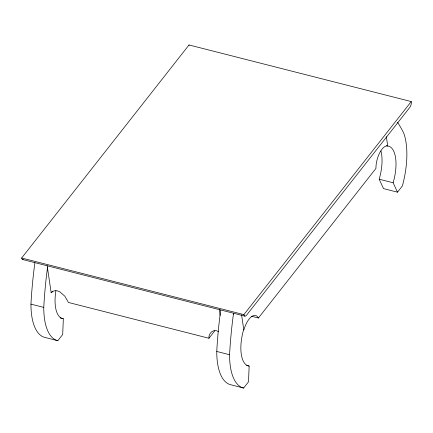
<?xml version="1.0" encoding="UTF-8"?>
<svg xmlns="http://www.w3.org/2000/svg" width="433" height="433" viewBox="0 0 433 433"><rect width="100%" height="100%" fill="white"/><g stroke="black" fill="none" stroke-linecap="round" stroke-linejoin="round"><path stroke-width="0.65" d="M55.9 290.722A31.614 13.596 -75.7 0 0 63.337 318.72L62.704 334.487L57.816 340.706L45.01 337.442A58.282 25.065 -75.7 0 1 30.954 304.128A253.917 109.203 -75.7 0 1 34.905 262.712M243.719 329.28A31.614 13.596 -75.7 0 0 249.148 366.053L248.515 381.819L243.627 388.038L230.821 384.775A58.282 25.065 -75.7 0 1 216.765 351.461A253.917 109.203 -75.7 0 1 220.716 310.044M47.159 265.667L51.164 292.773L53.589 291.046L55.056 290.716A7.718 4.996 38.2 0 1 59.987 291.956L64.82 296.199L68.441 302.467L208.939 338.254C208.257 333.037 213.886 328.344 218.568 331.689M233.376 314.266L233.528 313.308A253.917 109.203 -75.7 0 0 229.577 354.724A58.282 25.065 -75.7 0 0 243.627 388.038M21.65 258.014L189.021 44.962L411.253 101.571A4.011 1.727 -75.7 0 1 409.867 107.319L246.55 315.202A4.628 1.992 -75.7 0 1 243.882 314.618L21.65 258.014A4.628 1.992 -75.7 0 0 23.203 259.491M51.164 292.773L52.415 291.182M208.939 338.254L214.784 330.812M243.882 314.618L411.253 101.571M241.582 314.78L243.833 330.043A18.229 7.837 -75.7 0 1 258.414 318.011L375.931 168.421A16.189 6.96 -75.7 0 1 379.811 152.584A16.189 6.96 -75.7 0 1 387.714 145.991L386.35 136.763M380.953 150.993A31.614 13.596 -75.7 0 1 379.184 179.208L383.535 188.62L397.499 192.176L402.381 185.957A58.282 25.065 -75.7 0 0 403.708 133.066A253.917 109.203 -75.7 0 0 397.57 122.339M386.442 145.667L387.714 145.991A31.614 13.596 -75.7 0 1 393.142 182.764L397.499 192.176M379.184 179.208L393.142 182.764M251.438 316.231L258.414 318.011M22.684 259.529L244.91 316.139M30.954 304.128L43.765 307.392A58.282 25.065 -75.7 0 0 57.816 340.706M216.765 351.461L229.577 354.724M60.138 317.909L63.337 318.72M246.588 365.398L249.148 366.053M219.309 309.503L220.186 315.43M43.765 307.392A253.917 109.203 -75.7 0 1 47.56 267.145M189.021 44.962A4.011 1.727 -75.7 0 1 189.086 45.384"/></g></svg>
